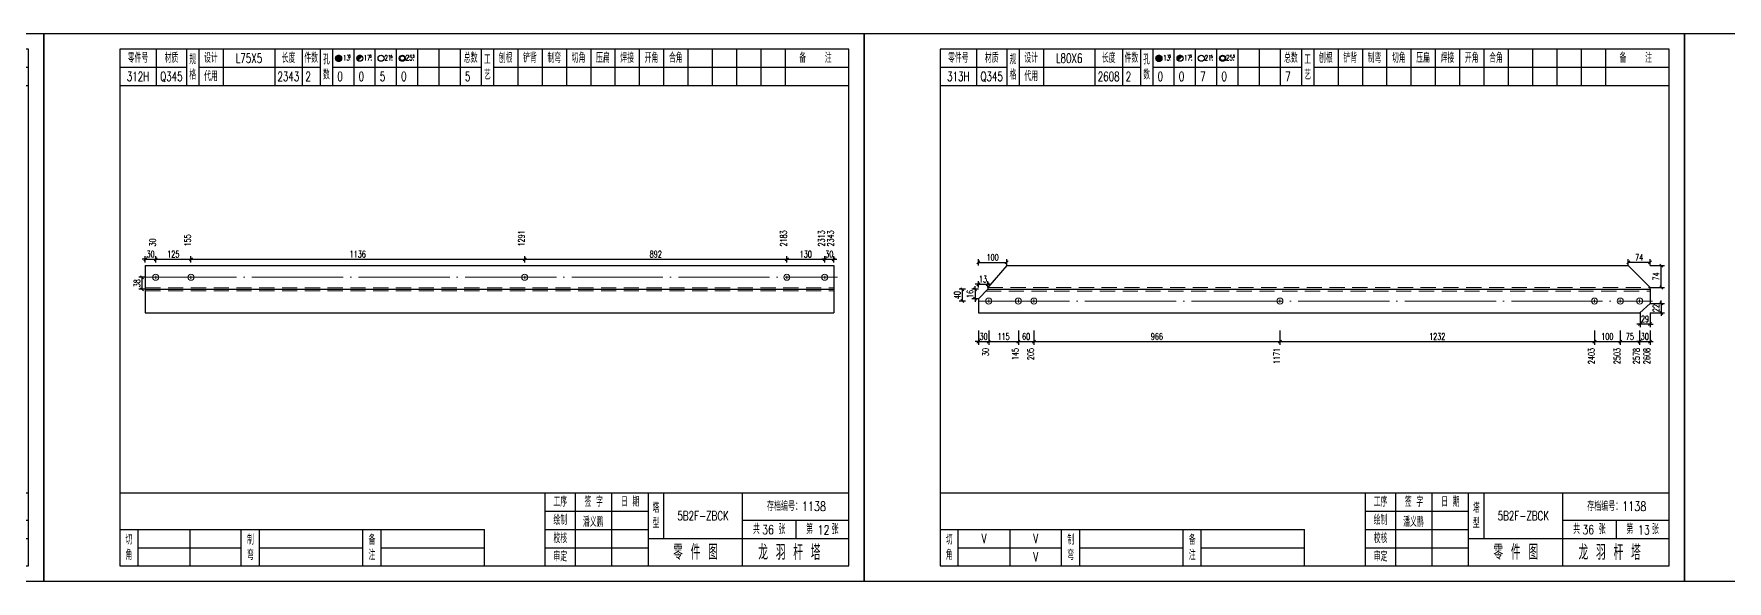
# Model space of a CAD drawing. Header units: millimetres. Extents: x 0 to 30240, y -10896 to -1348.
# Drawn here: x 2967 to 3524, y -2530 to -2350 of the extents above; entities that cross this region are included whole.
import ezdxf
from ezdxf.enums import TextEntityAlignment as Align

# ---------------------------------------------------------------- set-up
doc = ezdxf.new("R2010")
doc.units = ezdxf.units.MM
doc.header["$LTSCALE"] = 20
doc.header["$PDMODE"] = 1
doc.linetypes.add('DASHDOT2X', pattern=[1.75, 1.5, -0.125, 0, -0.125])
doc.linetypes.add('HIDDEN', pattern=[0.375, 0.25, -0.125])
for name, color, linetype, lineweight in [('1', 7, 'Continuous', 25), ('11', 3, 'Continuous', 13), ('2', 1, 'HIDDEN', 13), ('5', 1, 'Continuous', 13), ('7', 2, 'DASHDOT2X', 13)]:
    doc.layers.add(name, color=color, linetype=linetype, lineweight=lineweight)
doc.styles.get("Standard").update_dxf_attribs({"font": 'simplex', "width": 0.7, "bigfont": 'gbhzfs.shx'})
doc.styles.add('SYMBOL_TXT', font='txt.shx', dxfattribs={"width": 0.6})
doc.styles.add('TITLE_TXT', font='simplex.shx', dxfattribs={"width": 0.75, "height": 2.5, "bigfont": 'gbhzfs.shx'})
doc.dimstyles.get("Standard").update_dxf_attribs({"dimtxt": 2.1, "dimasz": 1, "dimexe": 1.05, "dimexo": 0, "dimgap": 0.63, "dimtad": 1, "dimzin": 0, "dimdsep": 46, "dimtxsty": 'standard', "dimblk": 'OBLIQUE', "dimblk1": 'OBLIQUE', "dimblk2": 'OBLIQUE', "dimcen": 0.09, "dimadec": 0, "dimazin": 0, "dimtfac": 1, "dimtdec": 1, "dimtix": 1, "dimtmove": 0, "dimatfit": 3, "dimfxl": 0, "dimtolj": 1, "dimtzin": 0, "dimarcsym": 0})
pattern_1 = [(0, (-3, 0), (0, 0.0125), [])]

# ---------------------------------------------------------------- blocks, each defined once
blk = doc.blocks.new('M12_HOLE')
h = blk.add_hatch()
h.set_pattern_fill('LINE', scale=0.1, style=0)
h.set_pattern_definition(pattern_1)
h.paths.add_polyline_path([(-5, 0, 1), (-1, 0, 1)])
at = {"color": 7}
blk.add_circle((-3, 0), 2, dxfattribs=at)
at = {"color": 7, "attachment_point": 1, "style": 'SYMBOL_TXT'}
for s, insert, char_height, width in [('13\\f??|b0|i0|c0|p54;.', (-0.1, 2.1), 3.5, 5.707), ('5', (3.7, 2.3), 1.8, 2.931)]:
    blk.add_mtext(s, dxfattribs=dict(at, insert=insert, char_height=char_height, width=width))
blk = doc.blocks.new('M16_HOLE')
h = blk.add_hatch()
h.set_pattern_fill('LINE', scale=0.1, style=0)
h.set_pattern_definition(pattern_1)
h.paths.add_polyline_path([(-1.6, 1.4, 0.668179), (-5, 0, 0.198912), (-4.4, -1.4)])
at = {"color": 7}
blk.add_circle((-3, 0), 2, dxfattribs=at)
at = {"color": 7, "attachment_point": 1, "style": 'SYMBOL_TXT'}
for s, insert, char_height, width in [('17.', (-0.4, 2.1), 3.5, 6.316), ('5', (3.6, 2.3), 1.8, 1.822)]:
    blk.add_mtext(s, dxfattribs=dict(at, insert=insert, char_height=char_height, width=width))
blk = doc.blocks.new('M20_HOLE')
at = {"color": 7}
blk.add_circle((-3, 0), 2, dxfattribs=at)
at = {"color": 7, "attachment_point": 1, "style": 'SYMBOL_TXT'}
for s, insert, char_height, width in [('21.', (-0.7, 2), 3.5, 6.074), ('5', (3.3, 2), 1.8, 1.458)]:
    blk.add_mtext(s, dxfattribs=dict(at, insert=insert, char_height=char_height, width=width))
blk = doc.blocks.new('M24_HOLE')
at = {"color": 7}
for radius in [2, 1.5]:
    blk.add_circle((-3, 0), radius, dxfattribs=at)
at = {"color": 7, "attachment_point": 1, "style": 'SYMBOL_TXT'}
for s, insert, char_height, width in [('25.', (-0.7, 2.1), 3.5, 2.429), ('5', (3.9, 2.3), 1.8, 1.944)]:
    blk.add_mtext(s, dxfattribs=dict(at, insert=insert, char_height=char_height, width=width))
blk = doc.blocks.new('JgCard')
for p, q in [((270, 180), (0, 180)), ((0, 180), (0, 0)), ((270, 0), (270, 180)), ((265, 175), (25, 175)), ((25, 175), (25, 5)), ((37, 175), (37, 163)), ((47, 175), (47, 163)), ((51, 175), (51, 163)), ((59, 175), (59, 163)), ((76, 175), (76, 163)), ((85, 175), (85, 163)), ((91, 175), (91, 163)), ((95, 175), (95, 163)), ((102, 175), (102, 163)), ((109, 175), (109, 163)), ((116, 175), (116, 163)), ((123, 175), (123, 163)), ((130, 175), (130, 163)), ((137, 175), (137, 163)), ((144, 175), (144, 163)), ((148, 175), (148, 163)), ((156, 175), (156, 163)), ((164, 175), (164, 163)), ((172, 175), (172, 163)), ((180, 175), (180, 163)), ((188, 175), (188, 163)), ((196, 175), (196, 163)), ((204, 175), (204, 163)), ((212, 175), (212, 163)), ((220, 175), (220, 163)), ((228, 175), (228, 163)), ((236, 175), (236, 163)), ((244, 175), (244, 163)), ((265, 5), (265, 175)), ((25, 169), (47, 169)), ((51, 169), (91, 169)), ((95, 169), (144, 169)), ((148, 169), (265, 169)), ((25, 163), (265, 163)), ((25, 29), (265, 29)), ((165, 5), (165, 29)), ((175, 5), (175, 29)), ((187, 5), (187, 29)), ((199, 5), (199, 29)), ((204, 29), (204, 14)), ((230, 5), (230, 29)), ((165, 23), (199, 23)), ((25, 17), (145, 17)), ((31, 5), (31, 17)), ((48, 17), (48, 5)), ((65, 5), (65, 17)), ((71, 5), (71, 17)), ((105, 5), (105, 17)), ((111, 5), (111, 17)), ((145, 5), (145, 17)), ((165, 17), (199, 17)), ((230, 20), (265, 20)), ((247.5, 20), (247.5, 14)), ((199, 14), (265, 14)), ((31, 11), (65, 11)), ((71, 11), (105, 11)), ((111, 11), (145, 11)), ((165, 11), (199, 11)), ((0, 0), (270, 0)), ((25, 5), (265, 5))]:
    blk.add_line(p, q)
blk.add_lwpolyline([(96.03, 171.99, -1), (98.03, 171.99, -1)], format="xyb", close=True)
blk.add_point((145, 96))
at = {"xscale": 0.5, "yscale": 0.5, "zscale": 0.5}
for name, p in [('M12_HOLE', (98.53, 171.99)), ('M16_HOLE', (105.5, 172)), ('M20_HOLE', (112.5, 172)), ('M24_HOLE', (119.5, 172))]:
    blk.add_blockref(name, p, dxfattribs=at)
at = {"style": 'TITLE_TXT', "width": 0.75}
for s, height, p in [('存档编号：1138', 3.076, (238.02, 23.07)), ('潘义鹏', 3, (177.45, 17.91)), ('龙 羽 杆 塔', 5, (235.17, 6.97))]:
    blk.add_text(s, height=height, dxfattribs=at).set_placement(p)
at = {"attachment_point": 5, "style": 'TITLE_TXT'}
for s, insert, char_height, width in [('零件号', (31, 172), 3, 15), ('材质', (42, 172), 3, 8), ('设计', (55, 172), 3, 8), ('长度', (80.5, 172), 3, 8), ('件数', (88, 172), 3, 6), ('总数', (140.5, 172), 3, 7), ('工\\P艺', (146, 169), 3, 4), ('刨根', (152, 172), 3, 8), ('铲背', (160, 172), 3, 8), ('制弯', (168, 172), 3, 8), ('切角', (176, 172), 3, 8), ('压扁', (184, 172), 3, 8), ('焊接', (192, 172), 3, 8), ('开角', (200, 172), 3, 8), ('合角', (208, 172), 3, 8), ('备    注', (254, 172), 3, 22), ('规格', (49, 169), 3, 4), ('代用', (55, 166), 3, 8), ('孔数', (93, 169), 3, 4), ('工序', (170, 26), 3, 10), ('签 字', (181, 26), 3, 12), ('日 期', (193, 26), 3, 12), ('塔\\P型', (201.5, 21.5), 3, 5), ('绘制', (170, 20), 3, 10), ('共    张', (238.75, 17), 3, 17.5), ('第    张', (256.25, 17), 3, 17.5), ('切\\P角', (28, 11), 3, 6), ('制\\P弯', (68, 11), 3, 6), ('备\\P注', (108, 11), 3, 6), ('校核', (170, 14), 3, 10), ('零 件 图', (214.5, 9.5), 5, 31), ('审定', (170, 8), 3, 10)]:
    blk.add_mtext(s, dxfattribs=dict(at, insert=insert, char_height=char_height, width=width))
blk = doc.blocks.new('M20')
for p, q in [((-0.5, 0), (0.5, 0)), ((0, -0.5), (0, 0.5))]:
    blk.add_line(p, q)
blk.add_circle((0, 0), 1)
blk = doc.blocks.new('_Oblique')
at = {"color": 0, "linetype": 'ByBlock', "lineweight": -2}
blk.add_line((-0.5, -0.5), (0.5, 0.5), dxfattribs=at)
blk = doc.blocks.new('*D775')
at = {"layer": '11', "color": 0, "lineweight": -2}
for p, q in [((3003.4, -2425.63), (3003.4, -2423.53)), ((3006.84, -2425.63), (3006.84, -2423.53)), ((3003.4, -2424.58), (3002.4, -2424.58)), ((3003.4, -2424.58), (3006.84, -2424.58)), ((3006.84, -2424.58), (3007.84, -2424.58))]:
    blk.add_line(p, q, dxfattribs=at)
at = {"layer": 'Defpoints', "color": 0}
for p in [(3003.4, -2425.63), (3006.84, -2424.58), (3006.84, -2425.63)]:
    blk.add_point(p, dxfattribs=at)
at = {"layer": '11', "color": 0, "lineweight": -2}
blk.add_blockref('_Oblique', (3003.4, -2424.58), dxfattribs=at)
at = {"layer": '11', "color": 0, "lineweight": -2, "rotation": 180}
blk.add_blockref('_Oblique', (3006.84, -2424.58), dxfattribs=at)
at = {"layer": '11', "color": 0, "insert": (3005.12, -2422.9), "char_height": 2.1, "attachment_point": 5}
blk.add_mtext('\\A1;30', dxfattribs=at)
blk = doc.blocks.new('*D780')
at = {"layer": '11', "color": 0, "lineweight": -2}
for p, q in [((3227.06, -2425.63), (3227.06, -2423.53)), ((3230, -2425.63), (3230, -2423.53)), ((3227.06, -2424.58), (3226.06, -2424.58)), ((3227.06, -2424.58), (3230, -2424.58)), ((3230, -2424.58), (3231, -2424.58))]:
    blk.add_line(p, q, dxfattribs=at)
at = {"layer": 'Defpoints', "color": 0}
for p in [(3227.06, -2425.63), (3230, -2424.58), (3230, -2425.63)]:
    blk.add_point(p, dxfattribs=at)
at = {"layer": '11', "color": 0, "lineweight": -2}
blk.add_blockref('_Oblique', (3227.06, -2424.58), dxfattribs=at)
at = {"layer": '11', "color": 0, "lineweight": -2, "rotation": 180}
blk.add_blockref('_Oblique', (3230, -2424.58), dxfattribs=at)
at = {"layer": '11', "color": 0, "insert": (3228.53, -2422.9), "char_height": 2.1, "attachment_point": 5}
blk.add_mtext('\\A1;30', dxfattribs=at)
blk = doc.blocks.new('*D782')
at = {"layer": '11', "color": 0, "lineweight": -2}
for p, q in [((3277.6, -2451.67), (3276.6, -2451.67)), ((3277.6, -2448), (3277.6, -2452.72)), ((3277.6, -2451.67), (3281.04, -2451.67)), ((3281.04, -2448), (3281.04, -2452.72)), ((3281.04, -2451.67), (3282.04, -2451.67))]:
    blk.add_line(p, q, dxfattribs=at)
at = {"layer": 'Defpoints', "color": 0}
for p in [(3277.6, -2448), (3281.04, -2448), (3281.04, -2451.67)]:
    blk.add_point(p, dxfattribs=at)
at = {"layer": '11', "color": 0, "lineweight": -2}
blk.add_blockref('_Oblique', (3277.6, -2451.67), dxfattribs=at)
at = {"layer": '11', "color": 0, "lineweight": -2, "rotation": 180}
blk.add_blockref('_Oblique', (3281.04, -2451.67), dxfattribs=at)
at = {"layer": '11', "color": 0, "insert": (3279.32, -2449.99), "char_height": 2.1, "attachment_point": 5}
blk.add_mtext('\\A1;30', dxfattribs=at)
blk = doc.blocks.new('*D789')
at = {"layer": '11', "color": 0, "lineweight": -2}
for p, q in [((3495.26, -2451.67), (3494.26, -2451.67)), ((3495.26, -2448), (3495.26, -2452.72)), ((3495.26, -2451.67), (3498.7, -2451.67)), ((3498.7, -2448), (3498.7, -2452.72)), ((3498.7, -2451.67), (3499.7, -2451.67))]:
    blk.add_line(p, q, dxfattribs=at)
at = {"layer": 'Defpoints', "color": 0}
for p in [(3495.26, -2448), (3498.7, -2448), (3498.7, -2451.67)]:
    blk.add_point(p, dxfattribs=at)
at = {"layer": '11', "color": 0, "lineweight": -2}
blk.add_blockref('_Oblique', (3495.26, -2451.67), dxfattribs=at)
at = {"layer": '11', "color": 0, "lineweight": -2, "rotation": 180}
blk.add_blockref('_Oblique', (3498.7, -2451.67), dxfattribs=at)
at = {"layer": '11', "color": 0, "insert": (3496.98, -2449.99), "char_height": 2.1, "attachment_point": 5}
blk.add_mtext('\\A1;30', dxfattribs=at)
blk = doc.blocks.new('*D791')
at = {"layer": '11', "color": 0, "lineweight": -2}
for p, q in [((3277.6, -2432.82), (3276.6, -2432.82)), ((3277.6, -2433.87), (3277.6, -2431.77)), ((3277.6, -2432.82), (3280.7, -2432.82)), ((3280.7, -2433.87), (3280.7, -2431.77)), ((3280.7, -2432.82), (3281.7, -2432.82))]:
    blk.add_line(p, q, dxfattribs=at)
at = {"layer": 'Defpoints', "color": 0}
for p in [(3277.6, -2433.87), (3280.7, -2432.82), (3280.7, -2433.87)]:
    blk.add_point(p, dxfattribs=at)
at = {"layer": '11', "color": 0, "lineweight": -2}
blk.add_blockref('_Oblique', (3277.6, -2432.82), dxfattribs=at)
at = {"layer": '11', "color": 0, "lineweight": -2, "rotation": 180}
blk.add_blockref('_Oblique', (3280.7, -2432.82), dxfattribs=at)
at = {"layer": '11', "color": 0, "insert": (3279.15, -2431.14), "char_height": 2.1, "attachment_point": 5}
blk.add_mtext('\\A1;13', dxfattribs=at)
blk = doc.blocks.new('*D792')
at = {"layer": '11', "color": 0, "lineweight": -2}
for p, q in [((3277.6, -2434.45), (3275.5, -2434.45)), ((3276.55, -2434.45), (3276.55, -2433.45)), ((3276.55, -2434.45), (3276.55, -2437.56)), ((3277.6, -2437.56), (3275.5, -2437.56)), ((3276.55, -2437.56), (3276.55, -2438.56))]:
    blk.add_line(p, q, dxfattribs=at)
at = {"layer": 'Defpoints', "color": 0}
for p in [(3277.6, -2434.45), (3276.55, -2437.56), (3277.6, -2437.56)]:
    blk.add_point(p, dxfattribs=at)
at = {"layer": '11', "color": 0, "lineweight": -2}
for p, rotation in [((3276.55, -2434.45), 270), ((3276.55, -2437.56), 90)]:
    blk.add_blockref('_Oblique', p, dxfattribs=dict(at, rotation=rotation))
at = {"layer": '11', "color": 0, "insert": (3274.87, -2436.01), "char_height": 2.1, "attachment_point": 5, "rotation": 90}
blk.add_mtext('\\A1;16', dxfattribs=at)
blk = doc.blocks.new('*D793')
at = {"layer": '11', "color": 0, "lineweight": -2}
for p, q in [((3498.7, -2439.12), (3503.43, -2439.12)), ((3502.38, -2439.12), (3502.38, -2438.12)), ((3502.38, -2439.12), (3502.38, -2442.22)), ((3498.7, -2442.22), (3503.43, -2442.22)), ((3502.38, -2442.22), (3502.38, -2443.22))]:
    blk.add_line(p, q, dxfattribs=at)
at = {"layer": 'Defpoints', "color": 0}
for p in [(3498.7, -2439.12), (3498.7, -2442.22), (3502.38, -2442.22)]:
    blk.add_point(p, dxfattribs=at)
at = {"layer": '11', "color": 0, "lineweight": -2}
for p, rotation in [((3502.38, -2439.12), 270), ((3502.38, -2442.22), 90)]:
    blk.add_blockref('_Oblique', p, dxfattribs=dict(at, rotation=rotation))
at = {"layer": '11', "color": 0, "insert": (3500.7, -2440.67), "char_height": 2.1, "attachment_point": 5, "rotation": 90}
blk.add_mtext('\\A1;22', dxfattribs=at)
blk = doc.blocks.new('*D794')
at = {"layer": '11', "color": 0, "lineweight": -2}
for p, q in [((3495.4, -2445.9), (3494.4, -2445.9)), ((3495.4, -2442.22), (3495.4, -2446.95)), ((3498.7, -2445.9), (3495.4, -2445.9)), ((3498.7, -2442.22), (3498.7, -2446.95)), ((3498.7, -2445.9), (3499.7, -2445.9))]:
    blk.add_line(p, q, dxfattribs=at)
at = {"layer": 'Defpoints', "color": 0}
for p in [(3495.4, -2442.22), (3495.4, -2445.9), (3498.7, -2442.22)]:
    blk.add_point(p, dxfattribs=at)
at = {"layer": '11', "color": 0, "lineweight": -2}
blk.add_blockref('_Oblique', (3495.4, -2445.9), dxfattribs=at)
at = {"layer": '11', "color": 0, "lineweight": -2, "rotation": 180}
blk.add_blockref('_Oblique', (3498.7, -2445.9), dxfattribs=at)
at = {"layer": '11', "color": 0, "insert": (3497.05, -2444.22), "char_height": 2.1, "attachment_point": 5}
blk.add_mtext('\\A1;29', dxfattribs=at)
blk = doc.blocks.new('*D796')
at = {"layer": '11', "color": 0, "lineweight": -2}
for p, q in [((3491.55, -2426.68), (3491.55, -2424.58)), ((3498.7, -2425.63), (3491.55, -2425.63)), ((3498.7, -2426.68), (3498.7, -2424.58))]:
    blk.add_line(p, q, dxfattribs=at)
at = {"layer": 'Defpoints', "color": 0}
for p in [(3491.55, -2425.63), (3491.55, -2426.68), (3498.7, -2426.68)]:
    blk.add_point(p, dxfattribs=at)
at = {"layer": '11', "color": 0, "lineweight": -2, "rotation": 180}
blk.add_blockref('_Oblique', (3491.55, -2425.63), dxfattribs=at)
at = {"layer": '11', "color": 0, "lineweight": -2}
blk.add_blockref('_Oblique', (3498.7, -2425.63), dxfattribs=at)
at = {"layer": '11', "color": 0, "insert": (3495.12, -2423.95), "char_height": 2.1, "attachment_point": 5}
blk.add_mtext('\\A1;74', dxfattribs=at)

msp = doc.modelspace()

# ---------------------------------------------------------------- linework, layer by layer
at = {"layer": '1'}
for p, q in [((3003.4, -2426.685), (3003.4, -2442.225)), ((3003.4, -2426.685), (3230, -2426.685)), ((3230, -2426.685), (3230, -2442.225)), ((3286.974, -2426.685), (3280.696, -2433.872)), ((3286.974, -2426.685), (3491.546, -2426.685)), ((3491.546, -2426.685), (3498.7, -2433.872)), ((3003.4, -2434.455), (3230, -2434.455)), ((3280.696, -2434.455), (3277.6, -2437.563)), ((3280.696, -2433.872), (3280.696, -2434.455)), ((3280.696, -2434.455), (3498.7, -2434.455)), ((3498.7, -2434.455), (3498.7, -2433.872)), ((3498.7, -2434.455), (3498.7, -2439.117)), ((3277.6, -2437.563), (3277.6, -2442.225)), ((3495.396, -2442.225), (3498.7, -2439.117)), ((3003.4, -2442.225), (3230, -2442.225)), ((3277.6, -2442.225), (3495.396, -2442.225))]:
    msp.add_line(p, q, dxfattribs=at)
at = {"layer": '2'}
for p, q in [((3003.4, -2433.937), (3230, -2433.937)), ((3003.4, -2434.973), (3230, -2434.973)), ((3280.115, -2435.038), (3498.7, -2435.038)), ((3280.696, -2433.872), (3498.7, -2433.872))]:
    msp.add_line(p, q, dxfattribs=at)
at = {"layer": '7'}
for p, q in [((3003.4, -2430.518), (3231.26, -2430.518)), ((3277.6, -2438.34), (3499.46, -2438.34))]:
    msp.add_line(p, q, dxfattribs=at)

# ---------------------------------------------------------------- block references
at = {"layer": '1'}
for p in [(2700, -2530.455), (2970, -2530.455), (3240, -2530.455), (3510, -2530.455)]:
    msp.add_blockref('JgCard', p, dxfattribs=at)
at = {"layer": '5'}
for p in [(3006.84, -2430.518), (3018.393, -2430.518), (3128.281, -2430.518), (3214.566, -2430.518), (3227.06, -2430.518), (3281.04, -2438.34), (3290.789, -2438.34), (3295.875, -2438.34), (3376.867, -2438.34), (3480.425, -2438.34), (3488.902, -2438.34), (3495.26, -2438.34)]:
    msp.add_blockref('M20', p, dxfattribs=at)

# ---------------------------------------------------------------- texts
at = {"style": 'TITLE_TXT', "width": 0.75}
for s, p in [('36', (3206.438, -2515.024)), ('12', (3224.744, -2515.114)), ('36', (3476.438, -2515.024)), ('13', (3494.744, -2515.114))]:
    msp.add_text(s, height=3, dxfattribs=at).set_placement(p)
at = {"layer": '1', "width": 0.7}
for s, p in [('L75X5', (3037.5, -2358.455)), ('L80X6', (3307.5, -2358.455)), ('312H', (3001, -2364.455)), ('Q345', (3012, -2364.455)), ('2343', (3050.5, -2364.455)), ('2', (3057, -2364.455)), ('0', (3067.5, -2364.455)), ('0', (3074.5, -2364.455)), ('5', (3081.5, -2364.455)), ('0', (3088.5, -2364.455)), ('5', (3109.5, -2364.455)), ('313H', (3271, -2364.455)), ('Q345', (3282, -2364.455)), ('2608', (3320.5, -2364.455)), ('2', (3327, -2364.455)), ('0', (3337.5, -2364.455)), ('0', (3344.5, -2364.455)), ('7', (3351.5, -2364.455)), ('0', (3358.5, -2364.455)), ('7', (3379.5, -2364.455)), ('V', (3279.5, -2516.455)), ('V', (3296.5, -2516.455)), ('V', (3296.5, -2522.455))]:
    msp.add_text(s, height=3, dxfattribs=at).set_placement(p, align=Align.MIDDLE_CENTER)
for s, p in [('30', (3006.84, -2420.385)), ('155', (3018.396, -2420.385)), ('1291', (3128.266, -2420.385)), ('2183', (3214.523, -2420.385)), ('2313', (3227.018, -2420.385)), ('2343', (3230, -2420.385))]:
    msp.add_text(s, height=2.1, rotation=90, dxfattribs=at).set_placement(p)
for s, p in [('30', (3281.04, -2453.775)), ('145', (3290.792, -2453.775)), ('205', (3295.879, -2453.775)), ('1171', (3376.836, -2453.775)), ('2403', (3480.442, -2453.775)), ('2503', (3488.919, -2453.775)), ('2578', (3495.282, -2453.775)), ('2608', (3498.7, -2453.775))]:
    msp.add_text(s, height=2.1, rotation=90, dxfattribs=at).set_placement(p, align=Align.RIGHT)
at = {"layer": '1', "char_height": 3, "width": 26, "attachment_point": 5}
for insert in [(3187, -2508.955), (3457, -2508.955)]:
    msp.add_mtext('5B2F-ZBCK', dxfattribs=dict(at, insert=insert))

# ---------------------------------------------------------------- dimensions: what is measured, and where the dimension line sits
at = {"layer": '1'}
for base, p1, p2, text in [((3002.35, -2430.518), (3003.35, -2434.455), (3003.35, -2430.518), '38'), ((3272.35, -2434.455), (3273.35, -2438.34), (3273.35, -2434.455), '40')]:
    msp.add_linear_dim(base=base, p1=p1, p2=p2, angle=90, text=text, dimstyle='standard', dxfattribs=at).render()
at = {"layer": '11'}
for base, p1, p2, text, picture, middle in [((3006.84, -2424.585), (3003.4, -2425.635), (3006.84, -2425.635), '30', '*D775', (3005.12, -2422.905)), ((3230, -2424.585), (3227.06, -2425.635), (3230, -2425.635), '30', '*D780', (3228.53, -2422.905)), ((3491.546, -2425.635), (3498.7, -2426.685), (3491.546, -2426.685), '74', '*D796', (3495.123, -2423.955)), ((3280.696, -2432.822), (3277.6, -2433.872), (3280.696, -2433.872), '13', '*D791', (3279.148, -2431.142)), ((3495.396, -2445.9), (3498.7, -2442.225), (3495.396, -2442.225), '29', '*D794', (3497.048, -2444.22)), ((3281.04, -2451.675), (3277.6, -2448), (3281.04, -2448), '30', '*D782', (3279.32, -2449.995)), ((3498.7, -2451.675), (3495.26, -2448), (3498.7, -2448), '30', '*D789', (3496.98, -2449.995))]:
    dim = msp.add_linear_dim(base=base, p1=p1, p2=p2, text=text, dimstyle='standard', dxfattribs=at)
    dim.commit()
    dim.dimension.update_dxf_attribs({"geometry": picture, "text_midpoint": middle})
for base, p1, p2, text in [((3018.393, -2424.585), (3006.84, -2425.635), (3018.393, -2425.635), '125'), ((3128.281, -2424.585), (3018.393, -2425.635), (3128.281, -2425.635), '1136'), ((3214.566, -2424.585), (3128.281, -2425.635), (3214.566, -2425.635), '892'), ((3227.06, -2424.585), (3214.566, -2425.635), (3227.06, -2425.635), '130'), ((3286.974, -2425.635), (3277.6, -2426.685), (3286.974, -2426.685), '100'), ((3290.789, -2451.675), (3281.04, -2448), (3290.789, -2448), '115'), ((3295.875, -2451.675), (3290.789, -2448), (3295.875, -2448), '60'), ((3376.867, -2451.675), (3295.875, -2448), (3376.867, -2448), '966'), ((3480.425, -2451.675), (3376.867, -2448), (3480.425, -2448), '1232'), ((3488.902, -2451.675), (3480.425, -2448), (3488.902, -2448), '100'), ((3495.26, -2451.675), (3488.902, -2448), (3495.26, -2448), '75')]:
    msp.add_linear_dim(base=base, p1=p1, p2=p2, text=text, dimstyle='standard', dxfattribs=at).render()
msp.add_linear_dim(base=(3502.375, -2426.685), p1=(3498.7, -2433.872), p2=(3498.7, -2426.685), angle=90, text='74', dimstyle='standard', dxfattribs=at).render()
for base, p1, p2, text, picture, middle in [((3276.55, -2437.563), (3277.6, -2434.455), (3277.6, -2437.563), '16', '*D792', (3274.87, -2436.009)), ((3502.375, -2442.225), (3498.7, -2439.117), (3498.7, -2442.225), '22', '*D793', (3500.695, -2440.671))]:
    dim = msp.add_linear_dim(base=base, p1=p1, p2=p2, angle=90, text=text, dimstyle='standard', dxfattribs=at)
    dim.commit()
    dim.dimension.update_dxf_attribs({"geometry": picture, "text_midpoint": middle})

doc.saveas('drawing.dxf')
